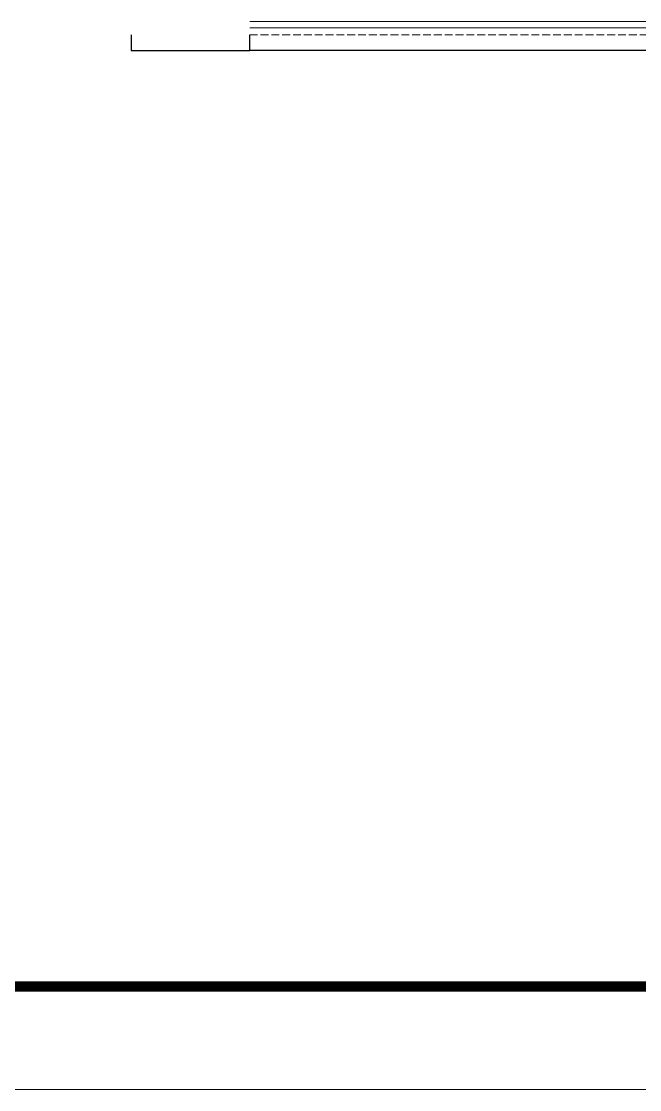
# Model space of a CAD drawing. Extents: x 3443499 to 7125205, y -1700016 to -264854.
# Drawn here: x 3689395 to 3695387, y -878070 to -867712 of the extents above; entities that cross this region are included whole.
import ezdxf

# ---------------------------------------------------------------- set-up
doc = ezdxf.new("R2010")
doc.units = 0
doc.header["$LTSCALE"] = 1000
doc.header["$MEASUREMENT"] = 0
doc.linetypes.add('DASH', pattern=[0.35, 0.25, -0.1])
doc.layers.get('0').update_dxf_attribs({"linetype": 'CONTINUOUS'})
for name, color, linetype in [('!校对', 2, 'CONTINUOUS'), ('LVTRY', 252, 'CONTINUOUS'), ('看线', 185, 'CONTINUOUS')]:
    doc.layers.add(name, color=color, linetype=linetype)
for name, color, linetype, lineweight in [('图框', 147, 'CONTINUOUS', 20), ('平面-栏杆', 56, 'CONTINUOUS', 15), ('平面-看线', 252, 'CONTINUOUS', 15)]:
    doc.layers.add(name, color=color, linetype=linetype, lineweight=lineweight)
doc.styles.add('DIM_FONT', font='SIMPLEX', dxfattribs={"width": 0.7, "bigfont": 'GBCBIG'})

# ---------------------------------------------------------------- blocks, each defined once
blk = doc.blocks.new('A$C25274923')
at = {"color": 252}
for p, q in [((2550, 1900), (2550, 1750)), ((3700, 1750), (3700, 1900)), ((2550, 1750), (3700, 1750))]:
    blk.add_line(p, q, dxfattribs=at)
at = {"layer": '平面-栏杆', "color": 252}
for p, q in [((3700, 2030), (9600, 2030)), ((3700, 1970), (9600, 1970))]:
    blk.add_line(p, q, dxfattribs=at)
at = {"layer": '平面-看线', "color": 252, "linetype": 'DASH', "ltscale": 0.3}
blk.add_line((3700, 1900), (9600, 1900), dxfattribs=at)
at = {"layer": '看线', "color": 252, "ltscale": 0.5}
blk.add_lwpolyline([(9600, 1750), (3700, 1750)], dxfattribs=at)
at = {"layer": 'LVTRY', "color": 252, "style": 'DIM_FONT', "text_generation_flag": 4, "width": 0.8, "flags": 9}
for tag, p in [('XSIZE', (10837, 12299)), ('YSIZE', (10837, 12299)), ('XSIZE', (38237, 12299)), ('YSIZE', (38237, 12299)), ('XSIZE', (38238, 12299)), ('YSIZE', (38238, 12299))]:
    blk.add_attdef(tag, p, '', height=0.5, rotation=90, dxfattribs=at)
at = {"layer": 'LVTRY', "color": 252, "style": 'DIM_FONT', "width": 0.8, "flags": 9}
for tag, p in [('XSIZE', (16563, 12299)), ('YSIZE', (16563, 12299)), ('XSIZE', (43963, 12299)), ('YSIZE', (43963, 12299)), ('XSIZE', (43963, 12299)), ('YSIZE', (43963, 12299))]:
    blk.add_attdef(tag, p, '', height=0.5, rotation=90, dxfattribs=at)

msp = doc.modelspace()

# ---------------------------------------------------------------- linework, layer by layer
at = {"layer": '图框'}
msp.add_lwpolyline([(3676006.7, -818670.3), (3760106.7, -818670.3), (3760106.7, -878070.3), (3676006.7, -878070.3)], close=True, dxfattribs=at)
msp.add_lwpolyline([(3676006.7, -818670.3), (3760106.7, -818670.3), (3760106.7, -878070.3), (3676006.7, -878070.3)], close=True, dxfattribs=at)
at = {"layer": '图框', "const_width": 100}
msp.add_lwpolyline([(3759106.7, -877070.3), (3759106.7, -819670.3), (3678506.7, -819670.3), (3678506.7, -877070.3)], close=True, dxfattribs=at)

# ---------------------------------------------------------------- next in the draw order: block references
at = {"layer": '!校对'}
msp.add_blockref('A$C25274923', (3687909.1, -869743.9), dxfattribs=at)

doc.saveas('drawing.dxf')
